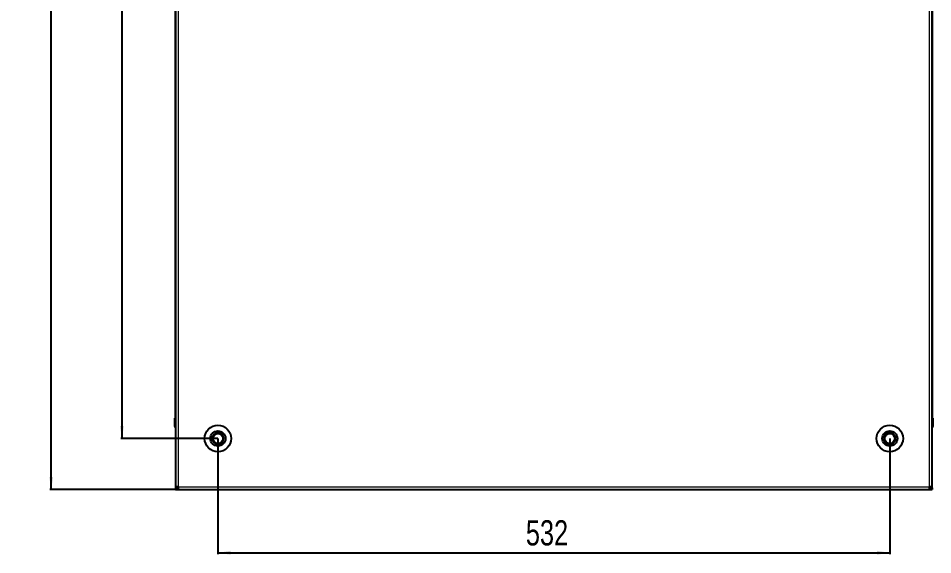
# Model space of a CAD drawing. Header units: millimetres. Extents: x 877 to 2831, y 216 to 1828.
# Drawn here: x 877 to 1601, y 597 to 1022 of the extents above; entities that cross this region are included whole.
import ezdxf

# ---------------------------------------------------------------- set-up
doc = ezdxf.new("R2010")
doc.units = ezdxf.units.MM
doc.layers.add('FORMAT', color=7, linetype='Continuous')
doc.styles.add('SLDTEXTSTYLE0', font='TXT', dxfattribs={"width": 0.75})
doc.dimstyles.new('SLDDIMSTYLE0', dxfattribs={"dimtxt": 20, "dimasz": 10, "dimexe": 0, "dimexo": 0.0625, "dimgap": 5, "dimtad": 2, "dimdec": 1, "dimrnd": 1e-09, "dimzin": 12, "dimdsep": 46, "dimtxsty": 'SLDTEXTSTYLE0', "dimsah": 1, "dimcen": 0.09, "dimadec": 0, "dimazin": 3, "dimtfac": 1, "dimtofl": 0, "dimtmove": 0, "dimatfit": 3, "dimfxl": 0, "dimfrac": 2, "dimtolj": 1, "dimtzin": 12, "dimarcsym": 0})

# ---------------------------------------------------------------- blocks, each defined once
blk = doc.blocks.new('_D')
at = {"layer": 'FORMAT'}
for p, q in [((1001.16, 1647.66), (901.67, 1647.66)), ((902.67, 648.66), (902.67, 1647.66)), ((1001.16, 648.66), (901.67, 648.66))]:
    blk.add_line(p, q, dxfattribs=at)
for points in [[(902.67, 1647.66), (901.13, 1637.66), (904.21, 1637.66)], [(902.67, 648.66), (904.21, 658.66), (901.13, 658.66)]]:
    blk.add_solid(points, dxfattribs=at)
at = {"layer": 'FORMAT', "insert": (876.89, 1125.99), "char_height": 20, "attachment_point": 1, "rotation": 90, "style": 'SLDTEXTSTYLE0'}
blk.add_mtext('999', dxfattribs=at)
blk = doc.blocks.new('_D_2')
at = {"layer": 'FORMAT'}
for p, q in [((1034.67, 689.15), (1034.67, 597.66)), ((1566.67, 689.15), (1566.67, 597.66)), ((1034.67, 598.66), (1566.67, 598.66))]:
    blk.add_line(p, q, dxfattribs=at)
for points in [[(1034.67, 598.66), (1044.67, 597.12), (1044.67, 600.2)], [(1566.67, 598.66), (1556.67, 600.2), (1556.67, 597.12)]]:
    blk.add_solid(points, dxfattribs=at)
at = {"layer": 'FORMAT', "insert": (1278.51, 624.44), "char_height": 20, "attachment_point": 1, "style": 'SLDTEXTSTYLE0'}
blk.add_mtext('532', dxfattribs=at)
blk = doc.blocks.new('_D_4')
at = {"layer": 'FORMAT'}
for p, q in [((1034.66, 1607.16), (957.67, 1607.16)), ((958.67, 1607.16), (958.67, 689.16)), ((1034.66, 689.16), (957.67, 689.16))]:
    blk.add_line(p, q, dxfattribs=at)
for points in [[(958.67, 1607.16), (957.13, 1597.16), (960.21, 1597.16)], [(958.67, 689.16), (960.21, 699.16), (957.13, 699.16)]]:
    blk.add_solid(points, dxfattribs=at)
at = {"layer": 'FORMAT', "insert": (932.89, 1125.99), "char_height": 20, "attachment_point": 1, "rotation": 90, "style": 'SLDTEXTSTYLE0'}
blk.add_mtext('918', dxfattribs=at)

msp = doc.modelspace()

# ---------------------------------------------------------------- linework, layer by layer
at = {"color": 7, "linetype": 'Continuous', "lineweight": 25}
for p, q in [((1001.17, 1645.56), (1001.17, 650.76)), ((1600.17, 650.76), (1600.17, 1645.56)), ((1000.82, 1591.16), (1000.82, 705.16)), ((1600.52, 705.16), (1600.52, 1591.16)), ((1000.67, 698.66), (1000.67, 705.16)), ((1000.67, 705.16), (1000.67, 705.16)), ((1000.67, 705.16), (1000.67, 705.16)), ((1000.67, 705.16), (1000.67, 698.66)), ((1001.17, 705.16), (1000.67, 705.16)), ((1600.17, 705.16), (1600.67, 705.16)), ((1600.67, 705.16), (1600.67, 705.16)), ((1600.67, 698.66), (1600.67, 705.16)), ((1600.67, 705.16), (1600.67, 698.66)), ((1001.17, 697.34), (1001.17, 697.34)), ((1003.27, 650.76), (1001.17, 650.76)), ((1001.17, 650.76), (1001.17, 650.16)), ((1001.17, 650.16), (1001.17, 648.66)), ((1003.27, 650.16), (1001.17, 650.16)), ((1001.17, 648.66), (1003.27, 648.66)), ((1003.27, 650.76), (1003.27, 648.66)), ((1003.27, 648.66), (1598.07, 648.66)), ((1600.17, 650.76), (1598.07, 650.76)), ((1598.07, 648.66), (1598.07, 650.76)), ((1600.17, 650.16), (1598.07, 650.16)), ((1598.07, 648.66), (1600.17, 648.66)), ((1600.17, 650.16), (1600.17, 650.76)), ((1600.17, 650.16), (1600.17, 648.66))]:
    msp.add_line(p, q, dxfattribs=at)
at = {"color": 8, "linetype": 'Continuous', "lineweight": 18}
for p, q in [((1003.27, 1645.56), (1003.27, 650.76)), ((1598.07, 650.76), (1598.07, 1645.56)), ((1001.17, 698.66), (1000.67, 698.66)), ((1600.17, 698.66), (1600.67, 698.66)), ((1003.27, 650.76), (1598.07, 650.76))]:
    msp.add_line(p, q, dxfattribs=at)
at = {"color": 7, "linetype": 'Continuous', "lineweight": 25}
for centre, radius in [((1034.67, 689.16), 10.5), ((1034.67, 689.16), 6), ((1566.67, 689.16), 10.5), ((1566.67, 689.16), 6), ((1034.67, 689.16), 3.9), ((1566.67, 689.16), 3.9)]:
    msp.add_circle(centre, radius, dxfattribs=at)
for centre, radius, start, end in [((1002.67, 698.66), 2, 180, 199.56674), ((1002.67, 698.66), 2, 180, 221.40962), ((1002.67, 698.66), 2, 213.78451, 221.40962), ((1598.67, 698.66), 2, 318.57492, 360), ((1598.67, 698.66), 2, 318.59038, 0), ((1034.67, 689.16), 4.62, 120, 180), ((1034.67, 689.16), 4.62, 180, 240), ((1034.67, 689.16), 4.62, 60, 120), ((1034.67, 689.16), 4.62, 0, 60), ((1034.67, 689.16), 4.62, 300, 0), ((1566.67, 689.16), 4.62, 120, 180), ((1566.67, 689.16), 4.62, 180, 240), ((1566.67, 689.16), 4.62, 60, 120), ((1566.67, 689.16), 4.62, 360, 60), ((1566.67, 689.16), 4.62, 300, 360), ((1034.67, 689.16), 4.62, 240, 300), ((1566.67, 689.16), 4.62, 240, 300)]:
    msp.add_arc(centre, radius, start, end, dxfattribs=at)
for points, knots in [([(1030.05, 689.16), (1030.38, 689.73), (1030.95, 690.71), (1031.77, 692.14), (1032.18, 692.84), (1032.36, 693.16)], [0, 0, 0, 0, 0.439131, 0.751378, 1, 1, 1, 1]), ([(1032.36, 685.16), (1032.03, 685.73), (1031.47, 686.71), (1030.64, 688.14), (1030.23, 688.84), (1030.05, 689.16)], [0, 0, 0, 0, 0.439131, 0.751378, 1, 1, 1, 1]), ([(1032.36, 693.16), (1032.56, 693.16), (1033.27, 693.16), (1034.58, 693.16), (1035.97, 693.16), (1036.71, 693.16), (1036.98, 693.16)], [0, 0, 0, 0, 0.139329, 0.48527, 0.816356, 1, 1, 1, 1]), ([(1036.98, 693.16), (1037.31, 692.59), (1037.88, 691.61), (1038.7, 690.18), (1039.11, 689.47), (1039.29, 689.16)], [0, 0, 0, 0, 0.439131, 0.751378, 1, 1, 1, 1]), ([(1039.29, 689.16), (1038.96, 688.59), (1038.39, 687.61), (1037.57, 686.18), (1037.16, 685.47), (1036.98, 685.16)], [0, 0, 0, 0, 0.439131, 0.751378, 1, 1, 1, 1]), ([(1562.05, 689.16), (1562.38, 689.73), (1562.95, 690.71), (1563.77, 692.14), (1564.18, 692.84), (1564.36, 693.16)], [0, 0, 0, 0, 0.439131, 0.751378, 1, 1, 1, 1]), ([(1564.36, 685.16), (1564.03, 685.73), (1563.47, 686.71), (1562.64, 688.14), (1562.23, 688.84), (1562.05, 689.16)], [0, 0, 0, 0, 0.439131, 0.751378, 1, 1, 1, 1]), ([(1564.36, 693.16), (1564.56, 693.16), (1565.27, 693.16), (1566.58, 693.16), (1567.97, 693.16), (1568.71, 693.16), (1568.98, 693.16)], [0, 0, 0, 0, 0.139329, 0.48527, 0.816356, 1, 1, 1, 1]), ([(1568.98, 693.16), (1569.31, 692.59), (1569.88, 691.61), (1570.7, 690.18), (1571.11, 689.47), (1571.29, 689.16)], [0, 0, 0, 0, 0.439131, 0.751378, 1, 1, 1, 1]), ([(1571.29, 689.16), (1570.96, 688.59), (1570.39, 687.61), (1569.57, 686.18), (1569.16, 685.47), (1568.98, 685.16)], [0, 0, 0, 0, 0.439131, 0.751378, 1, 1, 1, 1]), ([(1036.98, 685.16), (1036.71, 685.16), (1035.97, 685.16), (1034.58, 685.16), (1033.27, 685.16), (1032.56, 685.16), (1032.36, 685.16)], [0, 0, 0, 0, 0.183644, 0.51473, 0.860671, 1, 1, 1, 1]), ([(1568.98, 685.16), (1568.71, 685.16), (1567.97, 685.16), (1566.58, 685.16), (1565.27, 685.16), (1564.56, 685.16), (1564.36, 685.16)], [0, 0, 0, 0, 0.183644, 0.51473, 0.860671, 1, 1, 1, 1])]:
    msp.add_open_spline(points, degree=3, knots=knots, dxfattribs=at)

# ---------------------------------------------------------------- dimensions: what is measured, and where the dimension line sits
at = {"layer": 'FORMAT'}
for base, p1, p2, angle, picture, middle in [((902.67, 1647.66), (1001.17, 648.66), (1001.17, 1647.66), 90, '_D', (902.67, 1148.16)), ((958.67, 689.16), (1034.67, 1607.16), (1034.67, 689.16), 90, '_D_4', (958.67, 1148.16)), ((1566.67, 598.66), (1034.67, 689.16), (1566.67, 689.16), 0, '_D_2', (1300.67, 598.66))]:
    dim = msp.add_linear_dim(base=base, p1=p1, p2=p2, angle=angle, dimstyle='SLDDIMSTYLE0', dxfattribs=at)
    dim.commit()
    dim.dimension.update_dxf_attribs({"geometry": picture, "text_midpoint": middle, "dimtype": 160})

doc.saveas('drawing.dxf')
